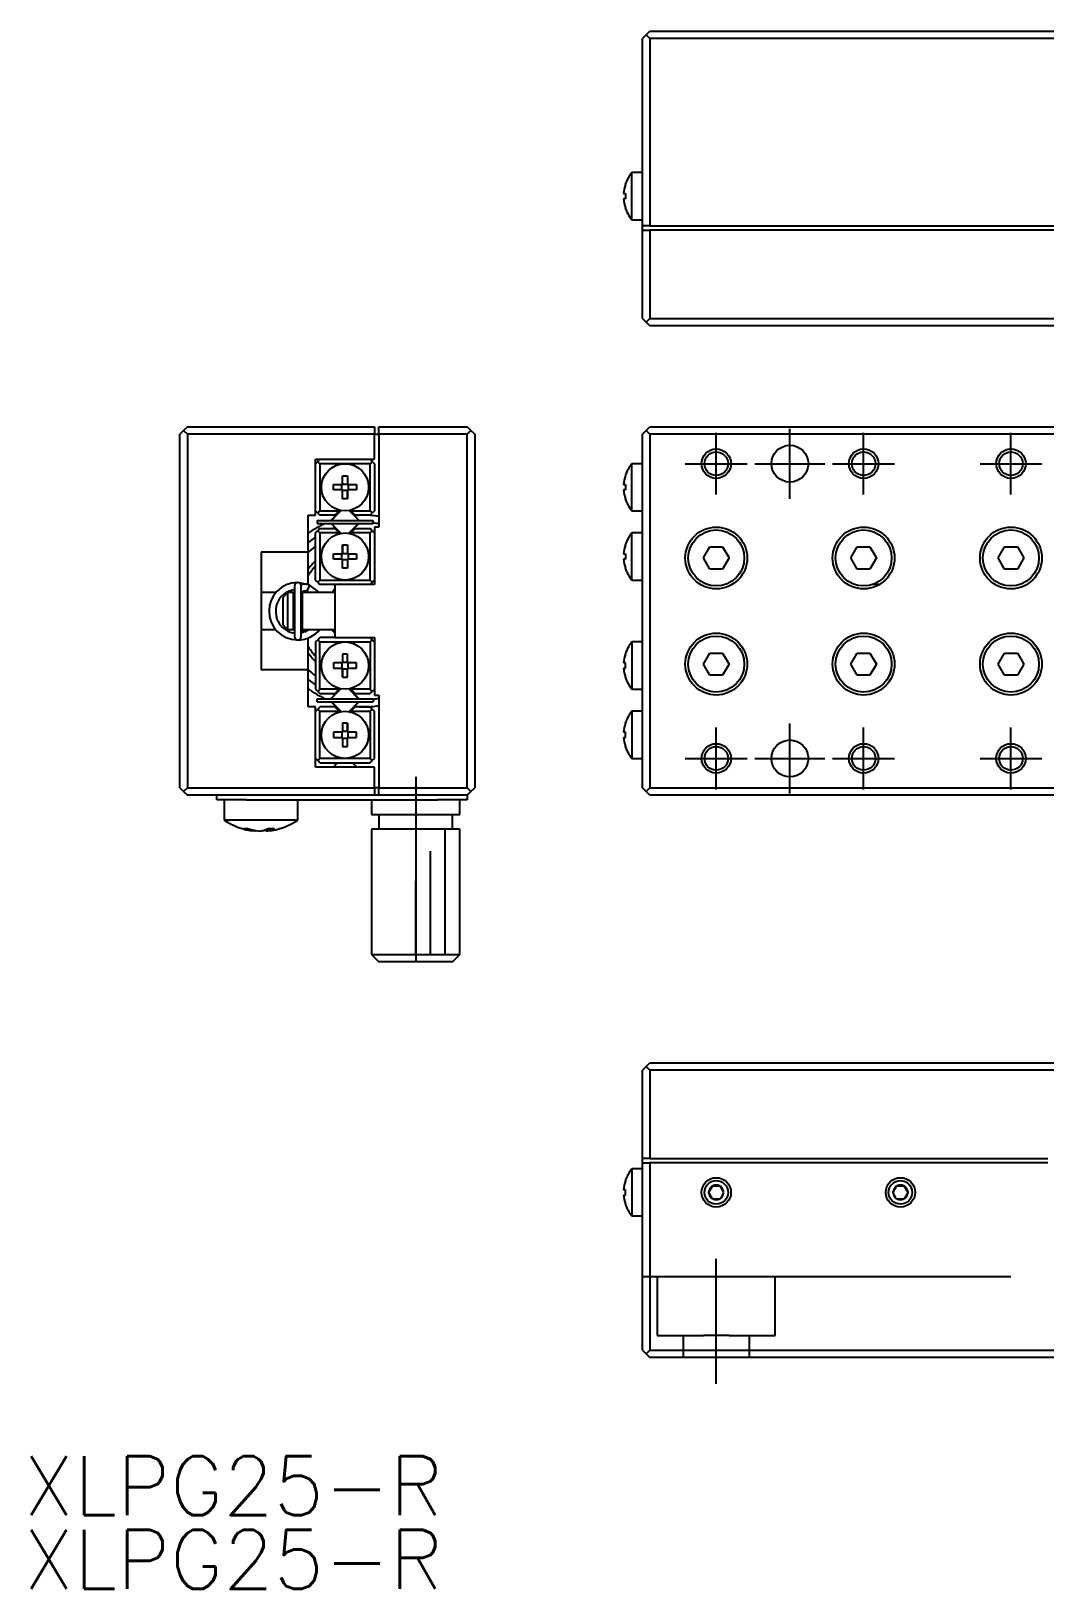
# Model space of a CAD drawing. Extents: x 15 to 335, y 9 to 115.
# Drawn here: x 14.9 to 83.7, y 9.3 to 115 of the extents above; entities that cross this region are included whole.
import ezdxf

# ---------------------------------------------------------------- set-up
doc = ezdxf.new("R2010")
doc.units = 0
doc.header["$LTSCALE"] = 10
doc.linetypes.add('CENTER', pattern=[2, 1.25, -0.25, 0.25, -0.25])
doc.linetypes.add('DASHED', pattern=[3.5, 2, -1.5])
doc.layers.get('0').update_dxf_attribs({"linetype": 'CONTINUOUS'})
doc.layers.add('12', color=7, linetype='CONTINUOUS')
doc.styles.get("Standard").update_dxf_attribs({"font": 'txt.shx', "bigfont": '@extfont2.shx'})

msp = doc.modelspace()

# ---------------------------------------------------------------- linework, layer by layer
at = {"color": 7, "linetype": 'CONTINUOUS'}
for p, q in [((56.6435, 114.75), (56.3935, 114.5)), ((56.3935, 104.425), (56.3935, 114.5)), ((56.6435, 114.75), (56.8935, 115)), ((56.8935, 114.5), (56.6435, 114.75)), ((56.8935, 115), (126.3935, 115)), ((126.3935, 114.5), (56.8935, 114.5)), ((56.8935, 114.5), (56.8935, 101.8)), ((55.672562, 102.2), (55.672562, 105.4)), ((56.3935, 105.4), (55.672562, 105.4)), ((56.3935, 105.4), (55.672562, 105.4)), ((55.106493, 103.98), (55.226776, 103.98)), ((55.226776, 103.62), (55.106493, 103.62)), ((55.220892, 104.587867), (55.226776, 104.584997)), ((55.226776, 103.98), (55.226776, 103.62)), ((56.3935, 103.175), (56.3935, 104.425)), ((55.226776, 103.015003), (55.220892, 103.012133)), ((56.3935, 101.8), (56.3935, 103.175)), ((55.672562, 102.2), (56.3935, 102.2)), ((55.672562, 102.2), (56.3935, 102.2)), ((56.3935, 101.5), (56.3935, 101.8)), ((56.8935, 101.8), (56.3935, 101.8)), ((56.3935, 95.5), (56.3935, 101.5)), ((56.3935, 101.5), (56.8935, 101.5)), ((56.8935, 101.8), (126.3935, 101.8)), ((56.8935, 101.5), (56.8935, 95.5)), ((115.8935, 101.5), (56.8935, 101.5)), ((56.3935, 95.5), (56.6435, 95.25)), ((56.6435, 95.25), (56.8935, 95.5)), ((56.8935, 95), (56.6435, 95.25)), ((56.8935, 95.5), (115.8935, 95.5)), ((115.8935, 95), (56.8935, 95)), ((25.25, 87.9), (25, 87.65)), ((25.5, 88.15), (25.25, 87.9)), ((25.25, 87.9), (25.5, 87.65)), ((25.5, 88.15), (38.2, 88.15)), ((38.2, 88.15), (38.2, 87.65)), ((38.5, 87.65), (38.5, 88.15)), ((38.5, 88.15), (44.5, 88.15)), ((44.75, 87.9), (44.5, 88.15)), ((44.5, 87.65), (44.75, 87.9)), ((45, 87.65), (44.75, 87.9)), ((56.3935, 87.65), (56.6435, 87.9)), ((56.6435, 87.9), (56.8935, 88.15)), ((56.8935, 87.65), (56.6435, 87.9)), ((56.8935, 88.15), (115.8935, 88.15)), ((25, 63.65), (25, 87.65)), ((25.5, 87.65), (25.5, 63.65)), ((38.2, 87.65), (25.5, 87.65)), ((38.2, 87.65), (38.5, 87.65)), ((38.2, 85.95), (38.2, 87.65)), ((38.5, 87.65), (38.5, 81.35)), ((44.5, 87.65), (38.5, 87.65)), ((44.5, 63.65), (44.5, 87.65)), ((45, 87.65), (45, 63.65)), ((56.3935, 84.675), (56.3935, 87.65)), ((115.8935, 87.65), (56.8935, 87.65)), ((56.8935, 87.65), (56.8935, 63.65)), ((34.2, 85.95), (38.2, 85.95)), ((34.2, 82.15), (34.2, 85.95)), ((34.2, 85.65), (34.35, 85.8)), ((34.5, 85.95), (34.35, 85.8)), ((34.35, 85.8), (34.5, 85.65)), ((34.5, 85.65), (34.5, 82.45)), ((36.2, 85.65), (34.5, 85.65)), ((37.9, 85.65), (36.2, 85.65)), ((38.05, 85.8), (37.9, 85.95)), ((37.9, 85.65), (38.05, 85.8)), ((37.9, 82.45), (37.9, 85.65)), ((38.05, 85.8), (38.2, 85.65)), ((38.2, 85.65), (38.2, 82.45)), ((55.672562, 84.05), (55.672562, 85.65)), ((56.3935, 85.65), (55.672562, 85.65)), ((36.02, 84.834997), (36.38, 84.834997)), ((36.02, 84.23), (36.02, 84.834997)), ((36.38, 84.834997), (36.38, 84.23)), ((36.38, 84.834997), (36.38, 84.265948)), ((55.220892, 84.837867), (55.226776, 84.834997)), ((55.220892, 84.837867), (55.226776, 84.834997)), ((56.3935, 83.425), (56.3935, 84.675)), ((35.415003, 84.23), (36.02, 84.23)), ((35.415003, 83.87), (35.415003, 84.23)), ((36.02, 83.87), (35.415003, 83.87)), ((35.984052, 83.87), (35.984052, 84.23)), ((36.02, 84.265948), (36.38, 84.265948)), ((36.02, 83.265003), (36.02, 83.87)), ((36.38, 83.834052), (36.02, 83.834052)), ((36.38, 84.265948), (36.38, 84.23)), ((36.38, 84.23), (36.984997, 84.23)), ((36.38, 83.87), (36.38, 83.265003)), ((36.984997, 83.87), (36.38, 83.87)), ((36.38, 83.87), (36.38, 83.834052)), ((36.38, 83.265003), (36.38, 83.834052)), ((36.415948, 84.23), (36.415948, 83.87)), ((36.984997, 84.23), (36.984997, 83.87)), ((55.106493, 84.23), (55.226776, 84.23)), ((55.226776, 83.87), (55.106493, 83.87)), ((55.226776, 84.23), (55.226776, 83.87)), ((55.672562, 82.45), (55.672562, 84.05)), ((34.35, 82.3), (34.2, 82.45)), ((34.5, 82.45), (34.35, 82.3)), ((34.5, 82.45), (35.800951, 82.45)), ((35.914938, 82.475599), (35.298439, 81.859099)), ((35.500951, 82.15), (35.800951, 82.45)), ((35.687348, 82.212652), (35.945126, 82.470431)), ((35.800951, 82.45), (35.841607, 82.490656)), ((36.38, 83.265003), (36.02, 83.265003)), ((37.101561, 81.859099), (36.485062, 82.475599)), ((36.558393, 82.490656), (36.599049, 82.45)), ((36.599049, 82.45), (36.899049, 82.15)), ((36.599049, 82.45), (37.9, 82.45)), ((38.05, 82.3), (37.9, 82.45)), ((38.2, 82.45), (38.05, 82.3)), ((55.226776, 83.265003), (55.220892, 83.262133)), ((55.226776, 83.265003), (55.220892, 83.262133)), ((55.672562, 82.45), (56.3935, 82.45)), ((56.3935, 79.975), (56.3935, 83.425)), ((33.7, 82.15), (34.2, 82.15)), ((33.7, 79.65), (33.7, 82.15)), ((34.3, 81.8), (34.3, 81.6)), ((34.3, 81.8), (38.1, 81.8)), ((34.3, 81.6), (38.1, 81.6)), ((34.35, 82.3), (34.5, 82.15)), ((35.500951, 82.15), (34.5, 82.15)), ((35.298439, 81.823744), (35.687348, 82.212652)), ((35.298439, 81.540901), (35.914938, 80.924401)), ((37.101561, 81.576256), (36.454874, 80.929569)), ((36.485062, 80.924401), (37.101561, 81.540901)), ((37.9, 82.15), (36.899049, 82.15)), ((37.9, 82.15), (38.05, 82.3)), ((38.1, 81.6), (38.1, 81.8)), ((34.2, 80.95), (34.35, 81.1)), ((34.2, 77.75), (34.2, 80.95)), ((34.5, 81.25), (34.35, 81.1)), ((34.35, 81.1), (34.5, 80.95)), ((34.5, 81.25), (35.500951, 81.25)), ((34.5, 80.95), (34.5, 77.75)), ((35.800951, 80.95), (34.5, 80.95)), ((35.800951, 80.95), (35.500951, 81.25)), ((35.841607, 80.909344), (35.800951, 80.95)), ((36.5, 80.93934), (36.5, 80.921623)), ((36.599049, 80.95), (36.558393, 80.909344)), ((36.899049, 81.25), (36.599049, 80.95)), ((37.9, 80.95), (36.599049, 80.95)), ((36.899049, 81.25), (37.9, 81.25)), ((38.05, 81.1), (37.9, 81.25)), ((37.9, 80.95), (38.05, 81.1)), ((37.9, 77.75), (37.9, 80.95)), ((38.05, 81.1), (38.2, 80.95)), ((38.2, 81.35), (38.2, 77.45)), ((38.5, 81.35), (38.2, 81.35)), ((55.672562, 77.75), (55.672562, 80.95)), ((56.3935, 80.95), (55.672562, 80.95)), ((33.7, 79.65), (30.5, 79.65)), ((30.5, 79.65), (30.5, 71.65)), ((33.7, 77.449444), (33.7, 79.65)), ((35.415003, 79.53), (36.02, 79.53)), ((35.415003, 79.17), (35.415003, 79.53)), ((35.984052, 79.17), (35.984052, 79.53)), ((36.02, 80.134997), (36.38, 80.134997)), ((36.02, 79.53), (36.02, 80.134997)), ((36.02, 80.134997), (36.02, 79.565948)), ((36.02, 79.53), (36.02, 79.565948)), ((36.02, 79.565948), (36.38, 79.565948)), ((36.38, 80.134997), (36.38, 79.53)), ((36.38, 79.53), (36.984997, 79.53)), ((36.415948, 79.53), (36.415948, 79.17)), ((36.984997, 79.53), (36.984997, 79.17)), ((55.106493, 79.53), (55.226776, 79.53)), ((55.220892, 80.137867), (55.226776, 80.134997)), ((55.226776, 79.53), (55.226776, 79.17)), ((56.3935, 78.725), (56.3935, 79.975)), ((60.527474, 79.25), (60.960487, 80)), ((60.960487, 80), (61.826512, 80)), ((61.826512, 80), (62.259525, 79.25)), ((70.527474, 79.25), (70.960487, 80)), ((70.960487, 80), (71.826512, 80)), ((71.826512, 80), (72.259525, 79.25)), ((80.527474, 79.25), (80.960487, 80)), ((80.960487, 80), (81.826512, 80)), ((81.826512, 80), (82.259525, 79.25)), ((36.02, 79.17), (35.415003, 79.17)), ((36.02, 78.565003), (36.02, 79.17)), ((36.02, 79.134052), (36.02, 79.17)), ((36.02, 78.565003), (36.02, 79.134052)), ((36.38, 79.134052), (36.02, 79.134052)), ((36.38, 78.565003), (36.02, 78.565003)), ((36.38, 79.17), (36.38, 78.565003)), ((36.984997, 79.17), (36.38, 79.17)), ((55.226776, 79.17), (55.106493, 79.17)), ((55.226776, 78.565003), (55.220892, 78.562133)), ((56.3935, 72.575), (56.3935, 78.725)), ((60.960487, 78.5), (60.527474, 79.25)), ((61.826512, 78.5), (60.960487, 78.5)), ((62.259525, 79.25), (61.826512, 78.5)), ((70.960487, 78.5), (70.527474, 79.25)), ((71.826512, 78.5), (70.960487, 78.5)), ((72.259525, 79.25), (71.826512, 78.5)), ((80.960487, 78.5), (80.527474, 79.25)), ((81.826512, 78.5), (80.960487, 78.5)), ((82.259525, 79.25), (81.826512, 78.5)), ((32.768219, 77.360042), (32.768219, 73.910042)), ((33.784208, 77.416075), (33.022698, 77.583522)), ((33.219625, 77.429228), (33.208635, 77.424669)), ((33.218219, 73.910042), (33.218219, 77.360042)), ((33.253089, 77.44182), (33.219625, 77.429228)), ((33.287128, 77.452724), (33.253089, 77.44182)), ((33.321658, 77.461912), (33.287128, 77.452724)), ((33.356594, 77.469362), (33.321658, 77.461912)), ((33.391852, 77.475058), (33.356594, 77.469362)), ((33.427346, 77.478984), (33.391852, 77.475058)), ((33.462989, 77.481132), (33.427346, 77.478984)), ((33.498694, 77.481497), (33.462989, 77.481132)), ((33.534375, 77.480076), (33.498694, 77.481497)), ((33.569943, 77.476874), (33.534375, 77.480076)), ((33.605312, 77.471897), (33.569943, 77.476874)), ((33.640397, 77.465158), (33.605312, 77.471897)), ((33.782952, 77.416676), (33.61487, 77.010318)), ((33.67511, 77.456672), (33.640397, 77.465158)), ((33.709367, 77.446458), (33.67511, 77.456672)), ((33.695707, 77.16646), (33.688323, 77.150871)), ((33.703021, 77.182352), (33.695707, 77.16646)), ((33.71022, 77.198448), (33.703021, 77.182352)), ((33.743083, 77.434542), (33.709367, 77.446458)), ((33.717259, 77.21465), (33.71022, 77.198448)), ((33.724095, 77.230857), (33.717259, 77.21465)), ((33.730686, 77.246969), (33.724095, 77.230857)), ((33.736992, 77.262888), (33.730686, 77.246969)), ((33.742972, 77.278515), (33.736992, 77.262888)), ((33.748592, 77.293754), (33.742972, 77.278515)), ((33.77444, 77.421713), (33.743083, 77.434542)), ((33.753815, 77.308511), (33.748592, 77.293754)), ((33.75861, 77.322694), (33.753815, 77.308511)), ((33.762947, 77.336217), (33.75861, 77.322694)), ((33.766799, 77.348996), (33.762947, 77.336217)), ((33.770143, 77.360952), (33.766799, 77.348996)), ((33.772958, 77.372011), (33.770143, 77.360952)), ((33.772764, 77.422074), (33.775074, 77.421368)), ((33.775226, 77.382106), (33.772958, 77.372011)), ((34.475604, 76.900066), (33.773889, 77.420666)), ((33.775074, 77.421368), (33.776825, 77.419392)), ((33.776934, 77.391174), (33.775226, 77.382106)), ((33.776825, 77.419392), (33.778006, 77.41616)), ((33.778072, 77.399159), (33.776934, 77.391174)), ((33.778006, 77.41616), (33.778609, 77.41169)), ((33.778631, 77.406012), (33.778072, 77.399159)), ((33.778609, 77.41169), (33.778631, 77.406012)), ((33.778764, 77.41735), (33.782952, 77.416676)), ((33.806932, 77.405828), (33.784208, 77.416075)), ((34.35, 77.6), (34.2, 77.75)), ((34.5, 77.75), (34.35, 77.6)), ((34.35, 77.6), (34.5, 77.45)), ((34.5, 77.75), (36.2, 77.75)), ((35.5, 77.45), (34.5, 77.45)), ((35.5, 77.45), (35.5, 73.85)), ((38.2, 77.45), (35.5, 77.45)), ((36.2, 77.75), (37.9, 77.75)), ((38.05, 77.6), (37.9, 77.75)), ((37.9, 77.45), (38.05, 77.6)), ((38.2, 77.75), (38.05, 77.6)), ((55.672562, 77.75), (56.3935, 77.75)), ((72.475165, 77.45), (72.001776, 77.45)), ((72.457565, 77.439892), (72.450459, 77.450032)), ((31.511795, 76.9), (30.5, 76.9)), ((32.3, 76.9), (32, 76.6)), ((32, 74.7), (32, 76.6)), ((32.3, 76.9), (32.185577, 76.9)), ((32.2744, 76.952809), (32.418602, 77.021583)), ((32.3, 76.9), (32.3, 74.4)), ((32.7, 76.9), (32.3, 76.9)), ((32.7, 76.9), (32.3, 76.9)), ((32.418602, 77.021583), (32.569277, 77.074799)), ((32.569277, 77.074799), (32.72469, 77.111863)), ((32.7, 74.4), (32.7, 76.9)), ((32.768219, 76.831781), (32.7, 76.9)), ((32.768219, 76.831781), (32.7, 76.9)), ((32.72469, 77.111863), (32.768162, 77.119165)), ((33.3, 76.9), (33.218219, 76.818219)), ((33.22742, 76.827515), (33.229644, 76.835493)), ((33.3, 76.9), (33.227494, 76.827494)), ((33.229644, 76.835493), (33.233763, 76.848317)), ((33.233763, 76.848317), (33.238497, 76.860928)), ((33.238497, 76.860928), (33.243836, 76.873296)), ((33.243836, 76.873296), (33.249768, 76.885392)), ((33.249768, 76.885392), (33.256282, 76.897188)), ((33.256282, 76.897188), (33.263365, 76.908655)), ((33.263365, 76.908655), (33.271, 76.919765)), ((33.271, 76.919765), (33.279174, 76.930491)), ((33.279174, 76.930491), (33.287868, 76.940806)), ((33.287868, 76.940806), (33.297063, 76.950685)), ((33.297063, 76.950685), (33.30674, 76.960101)), ((33.3, 76.9), (33.3, 74.4)), ((35.5, 76.9), (33.3, 76.9)), ((33.7, 76.9), (33.3, 76.9)), ((33.30674, 76.960101), (33.316878, 76.96903)), ((33.316878, 76.96903), (33.327454, 76.977447)), ((33.327454, 76.977447), (33.338444, 76.98533)), ((33.338444, 76.98533), (33.349822, 76.992657)), ((33.349822, 76.992657), (33.361563, 76.999407)), ((33.361563, 76.999407), (33.373637, 77.005559)), ((33.373637, 77.005559), (33.386016, 77.011096)), ((33.386016, 77.011096), (33.398669, 77.016)), ((33.398669, 77.016), (33.411565, 77.020256)), ((33.411565, 77.020256), (33.424669, 77.02385)), ((33.424669, 77.02385), (33.437948, 77.02677)), ((33.437948, 77.02677), (33.451368, 77.029007)), ((33.451368, 77.029007), (33.464892, 77.030552)), ((33.464892, 77.030552), (33.478483, 77.031399)), ((33.478483, 77.031399), (33.492106, 77.031545)), ((33.492106, 77.031545), (33.505722, 77.030989)), ((33.505722, 77.030989), (33.519294, 77.029731)), ((33.519294, 77.029731), (33.532785, 77.027775)), ((33.532785, 77.027775), (33.546158, 77.025127)), ((33.546158, 77.025127), (33.559377, 77.021795)), ((33.559377, 77.021795), (33.572406, 77.017788)), ((33.572406, 77.017788), (33.585209, 77.013119)), ((33.585209, 77.013119), (33.594238, 77.009369)), ((33.59479, 77.010416), (33.800664, 76.900238)), ((33.598769, 77.009575), (33.595914, 77.009008)), ((33.602152, 77.011411), (33.598769, 77.009575)), ((33.603843, 77.006419), (33.601405, 77.011559)), ((33.606042, 77.014506), (33.602152, 77.011411)), ((33.61487, 77.010318), (33.603843, 77.006419)), ((33.610415, 77.018841), (33.606042, 77.014506)), ((33.615243, 77.024388), (33.610415, 77.018841)), ((33.620497, 77.031114), (33.615243, 77.024388)), ((33.626145, 77.038977), (33.620497, 77.031114)), ((33.632151, 77.047928), (33.626145, 77.038977)), ((33.63848, 77.057913), (33.632151, 77.047928)), ((33.645091, 77.06887), (33.63848, 77.057913)), ((33.651944, 77.080731), (33.645091, 77.06887)), ((33.658997, 77.093423), (33.651944, 77.080731)), ((33.666206, 77.106868), (33.658997, 77.093423)), ((33.673527, 77.120983), (33.666206, 77.106868)), ((33.680914, 77.135681), (33.673527, 77.120983)), ((33.688323, 77.150871), (33.680914, 77.135681)), ((33.7, 76.9), (33.7, 76.959369)), ((31.591778, 75.09787), (31.542557, 75.249895)), ((31.656703, 74.951874), (31.591778, 75.09787)), ((30.5, 74.4), (31.48622, 74.4)), ((32, 74.7), (32.3, 74.4)), ((32.140965, 74.4), (32.3, 74.4)), ((32.3, 74.4), (32.7, 74.4)), ((32.3, 74.4), (32.7, 74.4)), ((32.768166, 74.151148), (32.627002, 74.179498)), ((32.7, 74.4), (32.768219, 74.468219)), ((32.7, 74.4), (32.768219, 74.468219)), ((33.218219, 74.481781), (33.3, 74.4)), ((33.846082, 74.399661), (33.218255, 74.150873)), ((33.22034, 74.479374), (33.220301, 74.47969)), ((33.220309, 74.479691), (33.3, 74.4)), ((33.222317, 74.466034), (33.22034, 74.479374)), ((33.224935, 74.4528), (33.222317, 74.466034)), ((33.228189, 74.439703), (33.224935, 74.4528)), ((33.232073, 74.426775), (33.228189, 74.439703)), ((33.236579, 74.414044), (33.232073, 74.426775)), ((33.241699, 74.401542), (33.236579, 74.414044)), ((33.247422, 74.389299), (33.241699, 74.401542)), ((33.253738, 74.377343), (33.247422, 74.389299)), ((33.260633, 74.365704), (33.253738, 74.377343)), ((33.268094, 74.354411), (33.260633, 74.365704)), ((33.276105, 74.343492), (33.268094, 74.354411)), ((33.284649, 74.332976), (33.276105, 74.343492)), ((33.293708, 74.32289), (33.284649, 74.332976)), ((33.303262, 74.31326), (33.293708, 74.32289)), ((33.3, 74.4), (35.5, 74.4)), ((33.3, 74.4), (33.7, 74.4)), ((33.313289, 74.304113), (33.303262, 74.31326)), ((33.323767, 74.295474), (33.313289, 74.304113)), ((33.334671, 74.287366), (33.323767, 74.295474)), ((33.345975, 74.279813), (33.334671, 74.287366)), ((33.357653, 74.272838), (33.345975, 74.279813)), ((33.369674, 74.266459), (33.357653, 74.272838)), ((33.38201, 74.260697), (33.369674, 74.266459)), ((33.394628, 74.255569), (33.38201, 74.260697)), ((33.407497, 74.251092), (33.394628, 74.255569)), ((33.420581, 74.247278), (33.407497, 74.251092)), ((33.433846, 74.244139), (33.420581, 74.247278)), ((33.447256, 74.241687), (33.433846, 74.244139)), ((33.460775, 74.239928), (33.447256, 74.241687)), ((33.474365, 74.238867), (33.460775, 74.239928)), ((33.48799, 74.238509), (33.474365, 74.238867)), ((33.501612, 74.238853), (33.48799, 74.238509)), ((33.515194, 74.239898), (33.501612, 74.238853)), ((33.528699, 74.241641), (33.515194, 74.239898)), ((33.54209, 74.244074), (33.528699, 74.241641)), ((33.555331, 74.247191), (33.54209, 74.244074)), ((33.568387, 74.250981), (33.555331, 74.247191)), ((33.581223, 74.255431), (33.568387, 74.250981)), ((33.594238, 74.260714), (33.581223, 74.255431)), ((33.59413, 74.260666), (33.592629, 74.259539)), ((33.595914, 74.261075), (33.59413, 74.260666)), ((33.595973, 74.260938), (33.595913, 74.261077)), ((33.7, 74.31056), (33.7, 74.4)), ((33.7, 71.65), (33.7, 73.819399)), ((33.711786, 73.824418), (33.712888, 73.824782)), ((33.712888, 73.824782), (33.713873, 73.825109)), ((33.713873, 73.825109), (33.715245, 73.825567)), ((33.715245, 73.825567), (33.718421, 73.82664)), ((33.718421, 73.82664), (33.723529, 73.8284)), ((33.723529, 73.8284), (33.725483, 73.829085)), ((33.725483, 73.829085), (33.728454, 73.830138)), ((33.728454, 73.830138), (33.77444, 73.84837)), ((33.769934, 73.848541), (33.772764, 73.848009)), ((33.772764, 73.848009), (33.772381, 73.848905)), ((33.77444, 73.84837), (33.772764, 73.848009)), ((33.774136, 73.849525), (33.787219, 73.855305)), ((33.775265, 73.848849), (33.77444, 73.84837)), ((34.35, 73.7), (34.2, 73.55)), ((34.2, 73.55), (34.2, 70.35)), ((34.35, 73.7), (34.5, 73.85)), ((34.5, 73.55), (34.35, 73.7)), ((35.5, 73.85), (34.5, 73.85)), ((34.5, 70.35), (34.5, 73.55)), ((34.5, 73.55), (36.2, 73.55)), ((35.5, 73.85), (38.2, 73.85)), ((36.2, 73.55), (37.9, 73.55)), ((37.9, 73.85), (38.05, 73.7)), ((38.05, 73.7), (37.9, 73.55)), ((37.9, 73.55), (37.9, 70.35)), ((38.2, 73.55), (38.05, 73.7)), ((38.2, 73.85), (38.2, 69.95)), ((55.672562, 73.55), (55.672562, 70.35)), ((56.3935, 73.55), (55.672562, 73.55)), ((36.02, 72.13), (35.415003, 72.13)), ((35.415003, 72.13), (35.415003, 71.77)), ((35.984052, 72.13), (35.984052, 71.77)), ((36.38, 72.734997), (36.02, 72.734997)), ((36.02, 72.734997), (36.02, 72.13)), ((36.02, 72.734997), (36.02, 72.165948)), ((36.02, 72.165948), (36.02, 72.13)), ((36.38, 72.165948), (36.02, 72.165948)), ((36.38, 72.13), (36.38, 72.734997)), ((36.984997, 72.13), (36.38, 72.13)), ((36.415948, 71.77), (36.415948, 72.13)), ((36.984997, 71.77), (36.984997, 72.13)), ((55.226776, 72.13), (55.106493, 72.13)), ((55.226776, 72.734997), (55.220892, 72.737867)), ((55.226776, 71.77), (55.226776, 72.13)), ((56.3935, 71.325), (56.3935, 72.575)), ((60.527474, 72.05), (60.960487, 72.8)), ((60.960487, 71.3), (60.527474, 72.05)), ((60.960487, 72.8), (61.826512, 72.8)), ((61.826512, 72.8), (62.259525, 72.05)), ((62.259525, 72.05), (61.826512, 71.3)), ((70.527474, 72.05), (70.960487, 72.8)), ((70.960487, 71.3), (70.527474, 72.05)), ((70.960487, 72.8), (71.826512, 72.8)), ((71.826512, 72.8), (72.259525, 72.05)), ((72.259525, 72.05), (71.826512, 71.3)), ((80.527474, 72.05), (80.960487, 72.8)), ((80.960487, 71.3), (80.527474, 72.05)), ((80.960487, 72.8), (81.826512, 72.8)), ((81.826512, 72.8), (82.259525, 72.05)), ((82.259525, 72.05), (81.826512, 71.3)), ((33.7, 71.65), (30.5, 71.65)), ((33.7, 69.15), (33.7, 71.65)), ((35.415003, 71.77), (36.02, 71.77)), ((36.02, 71.77), (36.02, 71.165003)), ((36.02, 71.77), (36.02, 71.734052)), ((36.02, 71.165003), (36.02, 71.734052)), ((36.02, 71.734052), (36.38, 71.734052)), ((36.02, 71.165003), (36.38, 71.165003)), ((36.38, 71.165003), (36.38, 71.77)), ((36.38, 71.77), (36.984997, 71.77)), ((55.106493, 71.77), (55.226776, 71.77)), ((55.220892, 71.162133), (55.226776, 71.165003)), ((56.3935, 67.875), (56.3935, 71.325)), ((61.826512, 71.3), (60.960487, 71.3)), ((71.826512, 71.3), (70.960487, 71.3)), ((81.826512, 71.3), (80.960487, 71.3)), ((34.2, 70.35), (34.35, 70.2)), ((34.35, 70.2), (34.5, 70.35)), ((34.5, 70.05), (34.35, 70.2)), ((35.800951, 70.35), (34.5, 70.35)), ((34.5, 70.05), (35.500951, 70.05)), ((35.914938, 70.375599), (35.298439, 69.759099)), ((35.800951, 70.35), (35.500951, 70.05)), ((35.841607, 70.390656), (35.800951, 70.35)), ((37.101561, 69.723744), (36.454874, 70.370431)), ((37.101561, 69.759099), (36.485062, 70.375599)), ((36.5, 70.378377), (36.5, 70.36066)), ((36.599049, 70.35), (36.558393, 70.390656)), ((37.9, 70.35), (36.599049, 70.35)), ((36.899049, 70.05), (36.599049, 70.35)), ((36.899049, 70.05), (37.9, 70.05)), ((37.9, 70.35), (38.05, 70.2)), ((38.05, 70.2), (37.9, 70.05)), ((38.05, 70.2), (38.2, 70.35)), ((38.2, 69.95), (38.5, 69.95)), ((38.5, 69.95), (38.5, 63.65)), ((55.672562, 70.35), (56.3935, 70.35)), ((34.2, 69.15), (33.7, 69.15)), ((34.2, 65.05), (34.2, 69.15)), ((34.35, 69), (34.2, 68.85)), ((34.3, 69.5), (34.3, 69.7)), ((34.3, 69.7), (38.1, 69.7)), ((34.3, 69.5), (38.1, 69.5)), ((34.35, 69), (34.5, 69.15)), ((34.5, 68.85), (34.35, 69)), ((35.500951, 69.15), (34.5, 69.15)), ((34.5, 68.85), (35.800951, 68.85)), ((34.5, 65.65), (34.5, 68.85)), ((35.298439, 69.476256), (35.687348, 69.087348)), ((35.298439, 69.440901), (35.914938, 68.824401)), ((35.500951, 69.15), (35.800951, 68.85)), ((35.687348, 69.087348), (35.945126, 68.829569)), ((35.800951, 68.85), (35.841607, 68.809344)), ((36.485062, 68.824401), (37.101561, 69.440901)), ((36.558393, 68.809344), (36.599049, 68.85)), ((36.599049, 68.85), (36.899049, 69.15)), ((36.599049, 68.85), (37.9, 68.85)), ((37.9, 69.15), (36.899049, 69.15)), ((37.9, 69.15), (38.05, 69)), ((38.05, 69), (37.9, 68.85)), ((37.9, 68.85), (37.9, 65.65)), ((38.2, 68.85), (38.05, 69)), ((38.1, 69.7), (38.1, 69.5)), ((38.2, 65.65), (38.2, 68.85)), ((55.672562, 68.85), (55.672562, 67.25)), ((56.3935, 68.85), (55.672562, 68.85)), ((36.38, 68.034997), (36.02, 68.034997)), ((36.02, 68.034997), (36.02, 67.43)), ((36.38, 67.43), (36.38, 68.034997)), ((36.38, 68.034997), (36.38, 67.465948)), ((55.226776, 68.034997), (55.220892, 68.037867)), ((55.226776, 68.034997), (55.220892, 68.037867)), ((56.3935, 66.625), (56.3935, 67.875)), ((36.02, 67.43), (35.415003, 67.43)), ((35.415003, 67.43), (35.415003, 67.07)), ((35.415003, 67.07), (36.02, 67.07)), ((35.984052, 67.43), (35.984052, 67.07)), ((36.38, 67.465948), (36.02, 67.465948)), ((36.02, 67.07), (36.02, 66.465003)), ((36.02, 67.034052), (36.38, 67.034052)), ((36.38, 67.43), (36.38, 67.465948)), ((36.984997, 67.43), (36.38, 67.43)), ((36.38, 67.07), (36.984997, 67.07)), ((36.38, 66.465003), (36.38, 67.07)), ((36.38, 67.034052), (36.38, 67.07)), ((36.38, 66.465003), (36.38, 67.034052)), ((36.415948, 67.07), (36.415948, 67.43)), ((36.984997, 67.07), (36.984997, 67.43)), ((55.226776, 67.43), (55.106493, 67.43)), ((55.106493, 67.07), (55.226776, 67.07)), ((55.226776, 67.07), (55.226776, 67.43)), ((55.672562, 67.25), (55.672562, 65.65)), ((56.3935, 63.65), (56.3935, 66.625)), ((34.2, 65.65), (34.35, 65.5)), ((34.35, 65.5), (34.5, 65.65)), ((36.2, 65.65), (34.5, 65.65)), ((36.02, 66.465003), (36.38, 66.465003)), ((37.9, 65.65), (36.2, 65.65)), ((37.9, 65.65), (38.05, 65.5)), ((38.05, 65.5), (38.2, 65.65)), ((55.220892, 66.462133), (55.226776, 66.465003)), ((55.220892, 66.462133), (55.226776, 66.465003)), ((55.672562, 65.65), (56.3935, 65.65)), ((38.2, 65.05), (34.2, 65.05)), ((34.5, 65.35), (34.35, 65.5)), ((34.5, 65.35), (37.9, 65.35)), ((35.7, 65.35), (35.4, 65.05)), ((37, 65.05), (36.7, 65.35)), ((38.05, 65.5), (37.9, 65.35)), ((38.2, 63.65), (38.2, 65.05)), ((25, 63.65), (25.25, 63.4)), ((25.5, 63.65), (25.25, 63.4)), ((25.5, 63.65), (38.2, 63.65)), ((38.5, 63.65), (38.2, 63.65)), ((38.2, 63.65), (38.2, 63.15)), ((38.5, 63.15), (38.5, 63.65)), ((38.5, 63.65), (44.5, 63.65)), ((44.75, 63.4), (44.5, 63.65)), ((44.75, 63.4), (45, 63.65)), ((56.6435, 63.4), (56.3935, 63.65)), ((56.6435, 63.4), (56.8935, 63.65)), ((56.8935, 63.65), (115.8935, 63.65)), ((25.25, 63.4), (25.5, 63.15)), ((38.2, 63.15), (25.5, 63.15)), ((27.5, 62.85), (27.5, 63.15)), ((29.5, 62.85), (27.5, 62.85)), ((28, 62.85), (28, 61.458343)), ((29.5, 62.85), (31.575, 62.85)), ((31.575, 62.85), (42.5, 62.85)), ((33, 61.458343), (33, 62.85)), ((38, 62.85), (38, 61.85)), ((38.5, 63.15), (38.2, 63.15)), ((44.5, 63.15), (38.5, 63.15)), ((44.5, 62.85), (42.5, 62.85)), ((44, 61.85), (44, 62.85)), ((44.5, 63.15), (44.75, 63.4)), ((44.5, 63.15), (44.5, 62.85)), ((56.8935, 63.15), (56.6435, 63.4)), ((85.8935, 63.15), (56.8935, 63.15)), ((28.415156, 61.458343), (28, 61.458343)), ((33, 61.458343), (28.415156, 61.458343)), ((38, 61.85), (44, 61.85)), ((38.5, 61.85), (38.5, 60.85)), ((43.5, 60.85), (43.5, 61.85)), ((29.306932, 60.887419), (29.593898, 60.887419)), ((29.664565, 60.784807), (29.306932, 60.887419)), ((29.593898, 60.887419), (30.006213, 60.772987)), ((30.028865, 60.724731), (29.664565, 60.784807)), ((30.006213, 60.772987), (30.42666, 60.715047)), ((30.139693, 60.715047), (30.028865, 60.724731)), ((30.139693, 60.715047), (30.139693, 60.74832)), ((30.42666, 60.715047), (30.70489, 60.772987)), ((30.57334, 60.715047), (30.5, 60.724731)), ((30.860307, 60.74832), (30.57334, 60.715047)), ((30.57334, 60.715047), (30.57334, 60.738393)), ((30.70489, 60.772987), (30.97774, 60.887419)), ((30.860307, 60.715047), (30.860307, 60.830937)), ((31.138538, 60.772987), (30.860307, 60.715047)), ((30.860307, 60.715047), (30.971135, 60.724731)), ((30.97774, 60.887419), (31.411387, 60.887419)), ((31.411387, 60.887419), (31.138538, 60.772987)), ((41, 60.85), (38, 60.85)), ((38, 60.85), (38, 52.35)), ((44, 60.85), (41, 60.85)), ((44, 52.35), (44, 60.85)), ((38, 52.35), (44, 52.35)), ((38, 52.35), (38.5, 51.85)), ((43.5, 51.85), (38.5, 51.85)), ((43.5, 51.85), (44, 52.35)), ((56.6435, 44.75), (56.3935, 44.5)), ((56.3935, 38.5), (56.3935, 44.5)), ((56.6435, 44.75), (56.8935, 45)), ((56.8935, 44.5), (56.6435, 44.75)), ((56.8935, 45), (115.8935, 45)), ((85.8935, 44.5), (56.8935, 44.5)), ((56.8935, 44.5), (56.8935, 38.5)), ((56.8935, 38.5), (56.3935, 38.5)), ((56.3935, 38.2), (56.3935, 38.5)), ((56.3935, 36.825), (56.3935, 38.2)), ((56.3935, 38.2), (56.8935, 38.2)), ((56.8935, 38.5), (83.8935, 38.5)), ((56.8935, 38.2), (56.8935, 25.5)), ((83.8935, 38.2), (56.8935, 38.2)), ((55.672562, 37.8), (55.672562, 34.6)), ((56.3935, 37.8), (55.672562, 37.8)), ((56.3935, 37.8), (55.672562, 37.8)), ((55.226776, 36.38), (55.106493, 36.38)), ((55.106493, 36.02), (55.226776, 36.02)), ((55.226776, 36.984997), (55.220892, 36.987867)), ((55.226776, 36.02), (55.226776, 36.38)), ((56.3935, 35.575), (56.3935, 36.825)), ((61.133692, 36.65), (60.873884, 36.2)), ((60.873884, 36.2), (60.894816, 36.236254)), ((60.894816, 36.163746), (60.873884, 36.2)), ((60.894816, 36.236254), (61.112761, 36.613746)), ((61.112761, 35.786254), (60.894816, 36.163746)), ((61.112761, 36.613746), (61.133692, 36.65)), ((61.133692, 36.65), (61.175555, 36.65)), ((61.653307, 36.65), (61.133692, 36.65)), ((61.175555, 36.65), (61.611445, 36.65)), ((61.611445, 36.65), (61.653307, 36.65)), ((61.653307, 36.65), (61.674239, 36.613746)), ((61.913115, 36.2), (61.653307, 36.65)), ((61.674239, 36.613746), (61.892184, 36.236254)), ((61.892184, 36.163746), (61.674239, 35.786254)), ((73.633692, 36.65), (73.373884, 36.2)), ((73.373884, 36.2), (73.394816, 36.236254)), ((73.394816, 36.163746), (73.373884, 36.2)), ((73.394816, 36.236254), (73.612761, 36.613746)), ((73.612761, 35.786254), (73.394816, 36.163746)), ((73.612761, 36.613746), (73.633692, 36.65)), ((73.633692, 36.65), (73.675555, 36.65)), ((74.153307, 36.65), (73.633692, 36.65)), ((73.675555, 36.65), (74.111445, 36.65)), ((74.111445, 36.65), (74.153307, 36.65)), ((74.153307, 36.65), (74.174239, 36.613746)), ((74.413115, 36.2), (74.153307, 36.65)), ((74.174239, 36.613746), (74.392184, 36.236254)), ((74.392184, 36.163746), (74.174239, 35.786254)), ((74.392184, 36.236254), (74.413115, 36.2)), ((74.413115, 36.2), (74.392184, 36.163746)), ((55.220892, 35.412133), (55.226776, 35.415003)), ((56.3935, 25.5), (56.3935, 35.575)), ((61.133692, 35.75), (61.112761, 35.786254)), ((61.175555, 35.75), (61.133692, 35.75)), ((61.611445, 35.75), (61.175555, 35.75)), ((61.653307, 35.75), (61.611445, 35.75)), ((61.674239, 35.786254), (61.653307, 35.75)), ((73.633692, 35.75), (73.612761, 35.786254)), ((73.675555, 35.75), (73.633692, 35.75)), ((74.111445, 35.75), (73.675555, 35.75)), ((74.153307, 35.75), (74.111445, 35.75)), ((74.174239, 35.786254), (74.153307, 35.75)), ((55.672562, 34.6), (56.3935, 34.6)), ((55.672562, 34.6), (56.3935, 34.6)), ((56.3935, 25.5), (56.6435, 25.25)), ((56.6435, 25.25), (56.8935, 25.5)), ((56.8935, 25.5), (126.3935, 25.5)), ((56.8935, 25), (56.6435, 25.25)), ((126.3935, 25), (56.8935, 25))]:
    msp.add_line(p, q, dxfattribs=at)
at = {"color": 3, "linetype": 'CONTINUOUS'}
for p, q in [((43, 52.35), (43, 60.85)), ((42, 52.35), (42, 59.35)), ((41, 52.35), (41, 57.35))]:
    msp.add_line(p, q, dxfattribs=at)
at = {"color": 3, "linetype": 'DASHED'}
for p, q in [((60.600979, 35.75946), (60.599775, 35.757279)), ((56.3935, 30.5), (61.3935, 30.5)), ((57.3935, 30.5), (57.3935, 26.5)), ((61.3935, 30.5), (87.3935, 30.5)), ((65.3935, 26.5), (65.3935, 30.5)), ((57.3935, 26.5), (60.52751, 26.5)), ((59.1435, 26.5), (59.1435, 25)), ((60.967297, 26.5), (60.52751, 26.5)), ((61.833287, 26.5), (60.967297, 26.5)), ((62.25949, 26.5), (61.833287, 26.5)), ((62.25949, 26.5), (65.3935, 26.5)), ((63.6435, 25), (63.6435, 26.5))]:
    msp.add_line(p, q, dxfattribs=at)
at = {"color": 7, "linetype": 'CONTINUOUS'}
for centre, radius in [((66.3935, 85.65), 1.25), ((36.2, 84.05), 1.6), ((61.3935, 85.65), 0.8), ((71.3935, 85.65), 0.8), ((81.3935, 85.65), 0.8), ((36.2, 79.35), 1.6), ((61.3935, 79.25), 2.1), ((61.3935, 79.25), 1.9), ((71.3935, 79.25), 2.1), ((71.3935, 79.25), 1.9), ((81.3935, 79.25), 2.1), ((81.3935, 79.25), 1.9), ((61.3935, 72.05), 2.1), ((71.3935, 72.05), 2.1), ((81.3935, 72.05), 2.1), ((36.2, 71.95), 1.6), ((61.3935, 72.05), 1.9), ((71.3935, 72.05), 1.9), ((81.3935, 72.05), 1.9), ((36.2, 67.25), 1.6), ((66.3935, 65.65), 1.25), ((61.3935, 65.65), 0.8), ((71.3935, 65.65), 0.8), ((81.3935, 65.65), 0.8), ((61.3935, 36.2), 0.8), ((73.8935, 36.2), 0.8)]:
    msp.add_circle(centre, radius, dxfattribs=at)
at = {"color": 3, "linetype": 'CONTINUOUS'}
for centre in [(61.3935, 85.65), (71.3935, 85.65), (81.3935, 85.65), (61.3935, 65.65), (71.3935, 65.65), (81.3935, 65.65), (61.3935, 36.2), (73.8935, 36.2)]:
    msp.add_circle(centre, 1, dxfattribs=at)
at = {"color": 7, "linetype": 'CONTINUOUS'}
for centre, radius, start, end in [((57.5935, 103.8), 2.5, 140.208181, 161.630335), ((57.5935, 103.8), 2.493512, 161.650309, 175.860369), ((57.5935, 103.8), 2.493512, 184.139631, 198.349691), ((57.5935, 103.8), 2.5, 198.369665, 219.79182), ((57.5935, 84.05), 2.5, 140.208181, 161.630335), ((57.5935, 84.05), 2.493512, 161.650309, 175.860369), ((57.5935, 84.05), 2.493512, 184.139631, 198.349691), ((57.5935, 84.05), 2.5, 198.369665, 219.791819), ((37.5, 75.65), 6.5, 113.739593, 125.775823), ((35.43986, 81.717678), 0.2, 135, 155.693883), ((35.43986, 81.682322), 0.2, 204.306117, 225), ((35.43986, 81.682322), 0.2, 135, 143.957276), ((37.5, 75.65), 6.5, 90, 95.793553), ((36.96014, 81.717678), 0.2, 24.306117, 45), ((36.96014, 81.682322), 0.2, 315, 335.693883), ((36.96014, 81.717678), 0.2, 315, 323.957276), ((37.5, 75.65), 6.5, 81.150117, 90), ((37.5, 75.65), 6, 80.405932, 84.26083), ((37.5, 75.65), 6, 123.367013, 129.29648), ((37.5, 75.65), 6, 109.227885, 111.03947), ((57.5935, 79.35), 2.5, 140.208181, 161.630335), ((37.5, 75.65), 5.5, 126.869898, 133.702114), ((57.5935, 79.35), 2.493512, 161.650309, 175.860369), ((37.5, 75.65), 4.75, 134.006251, 143.130102), ((37.5, 75.65), 4.5, 137.166572, 147.612461), ((57.5935, 79.35), 2.493512, 184.139631, 198.349691), ((57.5935, 79.35), 2.5, 198.369665, 219.791819), ((32.993155, 75.6351), 1.948703, 90.739272, 269.16792), ((32.993219, 77.360042), 0.225, 0, 180), ((32.992554, 75.635461), 1.500384, 118.59705741, 194.89082038), ((37.5, 75.65), 2.499996, 143.130225, 149.999947), ((32.99347, 75.635533), 1.501444, 207.08641896, 255.87270103), ((32.9927, 75.635218), 1.948901, 270.886879, 320.668259), ((37.5, 75.65), 2.499996, 210.000053, 216.869775), ((32.993219, 73.910042), 0.225, 180, 0), ((37.5, 75.65), 4.5, 212.387539, 222.833428), ((57.5935, 71.95), 2.5, 140.208181, 161.630335), ((37.5, 75.65), 4.75, 216.869898, 225.993749), ((57.5935, 71.95), 2.493512, 161.650309, 175.860369), ((37.5, 75.65), 5.5, 226.297886, 233.130102), ((37.5, 75.65), 6, 230.70352, 236.632987), ((57.5935, 71.95), 2.493512, 184.139631, 198.349691), ((57.5935, 71.95), 2.5, 198.369665, 219.791819), ((37.5, 75.65), 6.5, 234.224177, 246.260407), ((37.5, 75.65), 6, 248.96053, 250.772115), ((35.43986, 69.617678), 0.2, 135, 155.693883), ((35.43986, 69.582322), 0.2, 204.306117, 225), ((35.43986, 69.617678), 0.2, 216.042724, 225), ((37.5, 75.65), 6.5, 264.206447, 270), ((36.96014, 69.617678), 0.2, 24.306117, 45), ((36.96014, 69.582322), 0.2, 36.042724, 45), ((36.96014, 69.582322), 0.2, 315, 335.693883), ((37.5, 75.65), 6.5, 270, 278.849883), ((37.5, 75.65), 6, 275.73917, 279.594068), ((57.5935, 67.25), 2.5, 140.208181, 161.630335), ((57.5935, 67.25), 2.493512, 161.650309, 175.860369), ((57.5935, 67.25), 2.493512, 184.139631, 198.349691), ((57.5935, 67.25), 2.5, 198.369665, 219.791819), ((30.5, 65.2), 4.5, 236.251011, 263.99031), ((30.5, 65.2), 4.5, 276.00969, 303.748989), ((57.5935, 36.2), 2.5, 140.20818, 161.630335), ((57.5935, 36.2), 2.493512, 161.650309, 175.860369), ((57.5935, 36.2), 2.493512, 184.139631, 198.349691), ((61.3935, 36.2), 0.5, 124.158067, 175.841933), ((61.3935, 36.2), 0.5, 184.158067, 235.841933), ((61.3935, 36.2), 0.5, 64.158067, 115.841933), ((61.3935, 36.2), 0.5, 4.158067, 55.841933), ((61.3935, 36.2), 0.5, 304.158067, 355.841933), ((73.8935, 36.2), 0.5, 124.158067, 175.841933), ((73.8935, 36.2), 0.5, 184.158067, 235.841933), ((73.8935, 36.2), 0.5, 64.158067, 115.841933), ((73.8935, 36.2), 0.5, 4.158067, 55.841933), ((73.8935, 36.2), 0.5, 304.158067, 355.841933), ((57.5935, 36.2), 2.5, 198.369665, 219.791819), ((61.3935, 36.2), 0.5, 244.158067, 295.841933), ((73.8935, 36.2), 0.5, 244.158067, 295.841933)]:
    msp.add_arc(centre, radius, start, end, dxfattribs=at)
at = {"color": 3, "linetype": 'CONTINUOUS'}
for radius, start, end in [(4.75, 134.006251, 143.130102), (4.5, 137.166572, 147.612461), (4.5, 212.387539, 222.833428), (4.75, 216.869898, 225.993749)]:
    msp.add_arc((37.5, 75.65), radius, start, end, dxfattribs=at)
at = {"layer": '12', "color": 1, "linetype": 'CENTER'}
for p, q in [((61.3935, 83.55), (61.3935, 87.75)), ((66.3935, 83.275), (66.3935, 88.025)), ((71.3935, 83.55), (71.3935, 87.75)), ((81.3935, 83.55), (81.3935, 87.75)), ((59.2935, 85.65), (63.4935, 85.65)), ((64.0185, 85.65), (68.7685, 85.65)), ((69.2935, 85.65), (73.4935, 85.65)), ((79.2935, 85.65), (83.4935, 85.65)), ((61.3935, 63.55), (61.3935, 67.75)), ((66.3935, 63.275), (66.3935, 68.025)), ((71.3935, 63.55), (71.3935, 67.75)), ((81.3935, 63.55), (81.3935, 67.75)), ((59.2935, 65.65), (63.4935, 65.65)), ((64.0185, 65.65), (68.7685, 65.65)), ((69.2935, 65.65), (73.4935, 65.65)), ((79.2935, 65.65), (83.4935, 65.65)), ((41, 64.39), (41, 50.17)), ((61.3935, 23.2), (61.3935, 31.7))]:
    msp.add_line(p, q, dxfattribs=at)

# ---------------------------------------------------------------- texts
at = {"color": 7}
for p in [(14.386474, 14.298521), (14.386474, 9.298521)]:
    msp.add_text('XLPG25-R', height=4, dxfattribs=at).set_placement(p)

doc.saveas('drawing.dxf')
